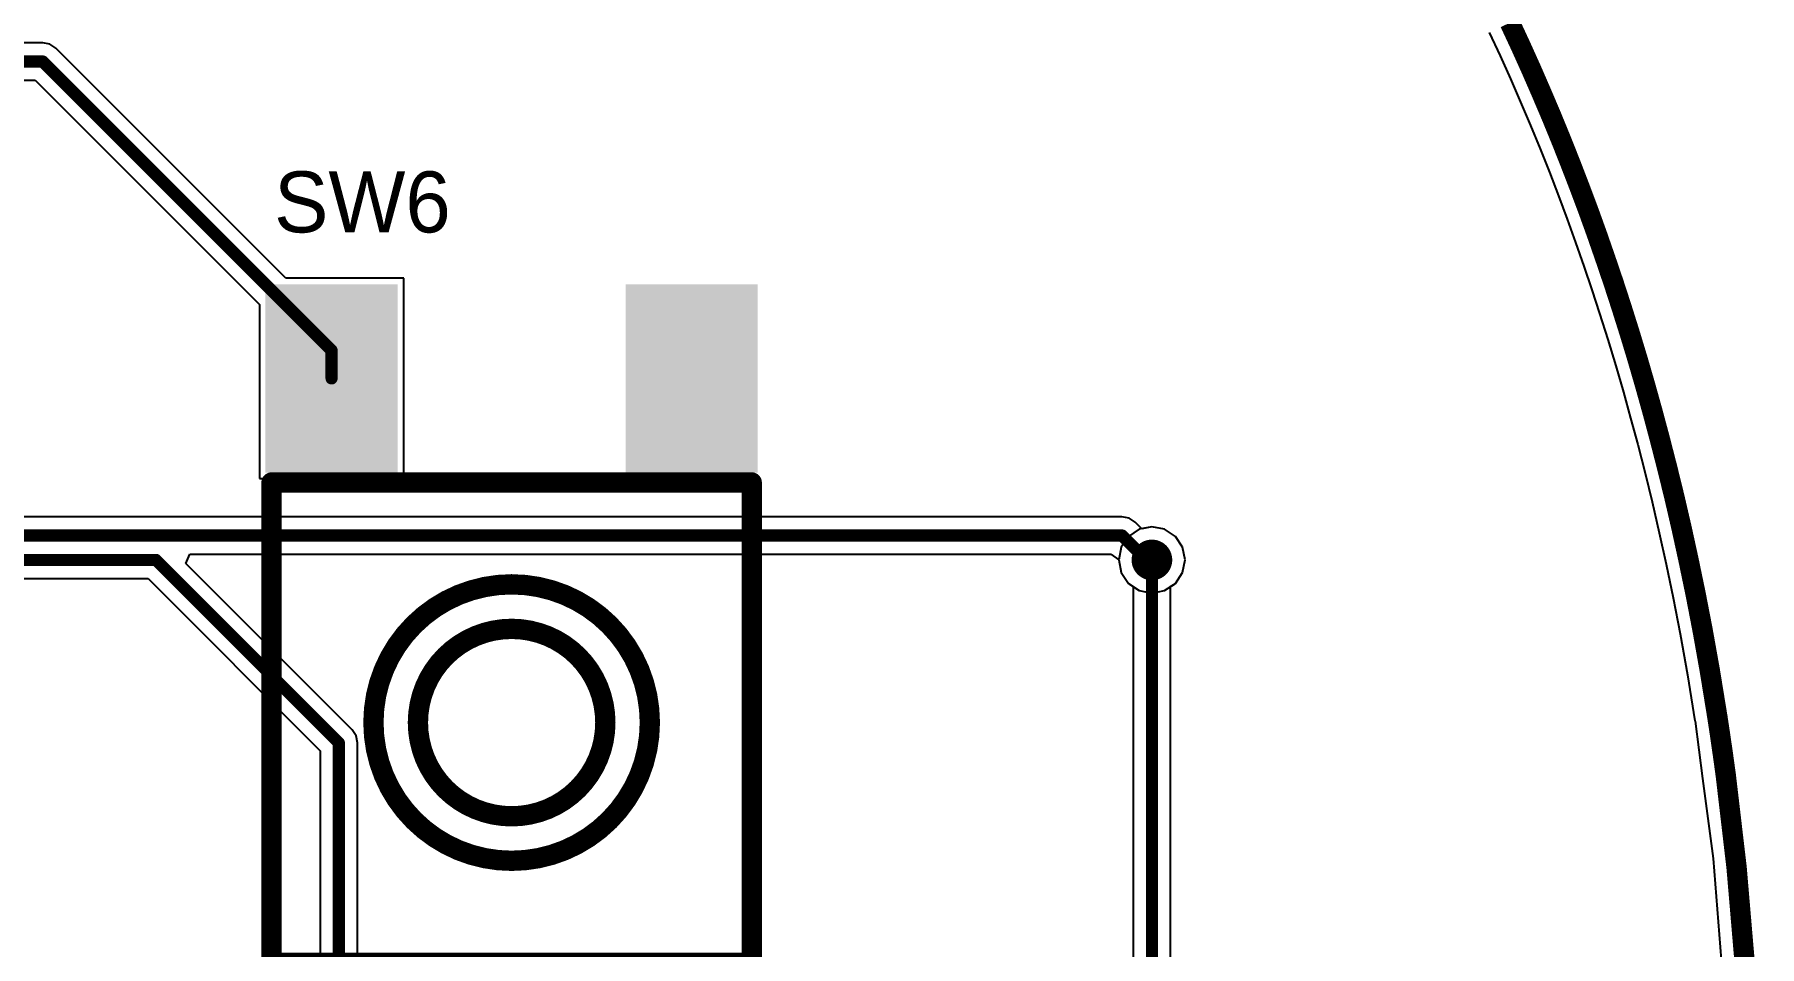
# Model space of a CAD drawing. Header units: millimetres. Extents: x -14 to 86, y -29 to 39.
# Drawn here: x 64.4 to 85.95, y 11.55 to 22.95 of the extents above; entities that cross this region are included whole.
import ezdxf

# ---------------------------------------------------------------- set-up
doc = ezdxf.new("R2010")
doc.units = ezdxf.units.MM
for name, color, linetype in [('BottomLayer', 5, 'Continuous'), ('KeepOutLayer', 6, 'Continuous'), ('Mechanical1', 6, 'Continuous'), ('MultiLayer', 9, 'Continuous'), ('TopLayer', 1, 'Continuous'), ('TopOverlay', 2, 'Continuous'), ('TopPaste', 8, 'Continuous'), ('TopSolder', 216, 'Continuous'), ('ViaHoleLayer', 16, 'Continuous')]:
    doc.layers.add(name, color=color, linetype=linetype)

# ---------------------------------------------------------------- blocks, each defined once
blk = doc.blocks.new('KEY_SMD_4P_L6_0_W6_0_P4_50_LS8_6_27')
at = {"layer": 'TopLayer'}
for points in [[(-5.4, 1.5), (-3.2, 1.5), (-5.4, 3), (-3.2, 3)], [(3.2, 1.5), (5.4, 1.5), (3.2, 3), (5.4, 3)], [(-5.4, -3), (-3.2, -3), (-5.4, -1.5), (-3.2, -1.5)], [(3.2, -3), (5.4, -3), (3.2, -1.5), (5.4, -1.5)]]:
    blk.add_solid(points, dxfattribs=at)
at = {"layer": 'TopOverlay', "const_width": 0.254}
for points in [[(3, 3), (-3, 3)], [(-3, -3), (-3, 3)], [(3, -3), (3, 3)], [(3, -3), (-3, -3)]]:
    blk.add_lwpolyline(points, dxfattribs=at)
at = {"layer": 'TopOverlay'}
for points, const_width in [([(-3.063, 3, 1), (-2.936, 3, 1)], 0.127), ([(-3.063, 3, 1), (-2.936, 3, 1)], 0.127), ([(2.936, 3, 1), (3.063, 3, 1)], 0.127), ([(2.936, 3, 1), (3.063, 3, 1)], 0.127), ([(1.727, 0, 1), (-1.727, 0, 1)], 0.254), ([(1.171, 0, 1), (-1.171, 0, 1)], 0.254), ([(-1.791, 0, 1), (-1.664, 0, 1)], 0.127), ([(-1.234, 0, 1), (-1.107, 0, 1)], 0.127), ([(1.107, 0, 1), (1.234, 0, 1)], 0.127), ([(1.664, 0, 1), (1.791, 0, 1)], 0.127), ([(-3.063, -3, 1), (-2.936, -3, 1)], 0.127), ([(-3.063, -3, 1), (-2.936, -3, 1)], 0.127), ([(2.936, -3, 1), (3.063, -3, 1)], 0.127), ([(2.936, -3, 1), (3.063, -3, 1)], 0.127)]:
    blk.add_lwpolyline(points, format="xyb", close=True, dxfattribs=dict(at, const_width=const_width))
at = {"layer": 'TopPaste'}
for points in [[(-5.4, 1.5), (-3.2, 1.5), (-5.4, 3), (-3.2, 3)], [(3.2, 1.5), (5.4, 1.5), (3.2, 3), (5.4, 3)], [(-5.4, -3), (-3.2, -3), (-5.4, -1.5), (-3.2, -1.5)], [(3.2, -3), (5.4, -3), (3.2, -1.5), (5.4, -1.5)]]:
    blk.add_solid(points, dxfattribs=at)
at = {"layer": 'TopSolder'}
for points in [[(-5.476, 1.424), (-3.124, 1.424), (-5.476, 3.076), (-3.124, 3.076)], [(3.124, 1.424), (5.476, 1.424), (3.124, 3.076), (5.476, 3.076)], [(-5.476, -3.076), (-3.124, -3.076), (-5.476, -1.424), (-3.124, -1.424)], [(3.124, -3.076), (5.476, -3.076), (3.124, -1.424), (5.476, -1.424)]]:
    blk.add_solid(points, dxfattribs=at)

msp = doc.modelspace()

# ---------------------------------------------------------------- linework, layer by layer
at = {"layer": 'BottomLayer'}
for p, q in [((82.575, 22.972), (82.709, 22.683)), ((82.709, 22.683), (82.84, 22.393)), ((82.84, 22.393), (82.966, 22.103)), ((82.966, 22.103), (83.09, 21.812)), ((83.09, 21.812), (83.21, 21.52)), ((83.21, 21.52), (83.326, 21.227)), ((83.326, 21.227), (83.439, 20.934)), ((83.439, 20.934), (83.548, 20.641)), ((83.548, 20.641), (83.654, 20.347)), ((83.654, 20.347), (83.757, 20.053)), ((83.757, 20.053), (83.856, 19.758)), ((83.856, 19.758), (83.953, 19.464)), ((83.953, 19.464), (84.056, 19.136)), ((84.056, 19.136), (84.155, 18.809)), ((84.155, 18.809), (84.25, 18.481)), ((84.25, 18.481), (84.341, 18.154)), ((84.341, 18.154), (84.429, 17.827)), ((84.429, 17.827), (84.521, 17.468)), ((84.521, 17.468), (84.608, 17.11)), ((84.608, 17.11), (84.699, 16.72)), ((77.985, 16.921), (51.843, 16.921)), ((78.075, 16.903), (77.985, 16.921)), ((78.15, 16.853), (78.075, 16.903)), ((78.231, 16.772), (78.15, 16.853)), ((78.359, 16.797), (78.231, 16.772)), ((78.518, 16.766), (78.359, 16.797)), ((78.652, 16.676), (78.518, 16.766)), ((78.742, 16.542), (78.652, 16.676)), ((84.699, 16.72), (84.785, 16.331)), ((66.288, 16.337), (66.337, 16.455)), ((66.337, 16.455), (77.845, 16.455)), ((77.845, 16.455), (77.945, 16.383)), ((77.945, 16.383), (77.976, 16.224)), ((78.773, 16.383), (78.742, 16.542)), ((78.742, 16.224), (78.773, 16.383)), ((68.364, 14.262), (66.288, 16.337)), ((77.976, 16.224), (78.066, 16.09)), ((78.652, 16.09), (78.742, 16.224)), ((84.785, 16.331), (84.872, 15.911)), ((53.399, 16.15), (65.816, 16.15)), ((65.816, 16.15), (67.966, 14)), ((78.066, 16.09), (78.2, 16)), ((78.2, 16), (78.359, 15.969)), ((78.359, 15.969), (78.518, 16)), ((78.518, 16), (78.652, 16.09)), ((84.872, 15.911), (84.959, 15.461)), ((84.959, 15.461), (85.05, 14.949)), ((85.05, 14.949), (85.144, 14.374)), ((68.414, 14.186), (68.364, 14.262)), ((85.144, 14.374), (85.146, 14.368)), ((85.146, 14.368), (85.241, 13.652)), ((68.432, 14.097), (68.414, 14.186)), ((68.432, 5.659), (68.432, 14.097)), ((67.966, 14), (67.966, 5.755)), ((85.241, 13.652), (85.241, 13.652)), ((85.241, 13.652), (85.372, 12.653)), ((85.372, 12.653), (85.52, 10.772))]:
    msp.add_line(p, q, dxfattribs=at)
at = {"layer": 'BottomLayer', "const_width": 0.152}
for points in [[(51.638, 16.688), (77.985, 16.688)], [(77.985, 16.688), (78.29, 16.383)], [(50.927, 16.383), (65.913, 16.383)], [(65.913, 16.383), (68.199, 14.097)], [(78.29, 16.383), (78.359, 16.383)], [(68.199, 5.659), (68.199, 14.097)]]:
    msp.add_lwpolyline(points, dxfattribs=at)
at = {"layer": 'BottomLayer'}
for points, const_width in [([(77.947, 16.688, 1), (78.024, 16.688, 1)], 0.0762), ([(77.947, 16.688, 1), (78.024, 16.688, 1)], 0.0762), ([(78.232, 16.383, 1), (78.486, 16.383, 1)], 0.254), ([(65.875, 16.383, 1), (65.951, 16.383, 1)], 0.0762), ([(65.875, 16.383, 1), (65.951, 16.383, 1)], 0.0762), ([(78.252, 16.383, 1), (78.328, 16.383, 1)], 0.0762), ([(78.252, 16.383, 1), (78.328, 16.383, 1)], 0.0762), ([(78.321, 16.383, 1), (78.397, 16.383, 1)], 0.0762), ([(68.161, 14.097, 1), (68.237, 14.097, 1)], 0.0762), ([(68.161, 14.097, 1), (68.237, 14.097, 1)], 0.0762)]:
    msp.add_lwpolyline(points, format="xyb", close=True, dxfattribs=dict(at, const_width=const_width))
at = {"layer": 'KeepOutLayer', "const_width": 0.254}
for points in [[(82.832, 23.094), (82.968, 22.802)], [(82.968, 22.802), (83.1, 22.509)], [(83.1, 22.509), (83.228, 22.215)], [(83.228, 22.215), (83.353, 21.921)], [(83.353, 21.921), (83.474, 21.626)], [(83.474, 21.626), (83.591, 21.331)], [(83.591, 21.331), (83.705, 21.035)], [(83.705, 21.035), (83.816, 20.739)], [(83.816, 20.739), (83.923, 20.442)], [(83.923, 20.442), (84.026, 20.145)], [(84.026, 20.145), (84.127, 19.848)], [(84.127, 19.848), (84.224, 19.55)], [(84.224, 19.55), (84.328, 19.22)], [(84.328, 19.22), (84.428, 18.89)], [(84.428, 18.89), (84.524, 18.559)], [(84.524, 18.559), (84.616, 18.229)], [(84.616, 18.229), (84.704, 17.9)], [(84.704, 17.9), (84.797, 17.538)], [(84.797, 17.538), (84.886, 17.176)], [(84.886, 17.176), (84.977, 16.783)], [(84.977, 16.783), (85.063, 16.39)], [(85.063, 16.39), (85.151, 15.967)], [(85.151, 15.967), (85.239, 15.513)], [(85.239, 15.513), (85.331, 14.997)], [(85.331, 14.997), (85.425, 14.42)]]:
    msp.add_lwpolyline(points, dxfattribs=at)
at = {"layer": 'KeepOutLayer', "const_width": 0.127}
for points in [[(82.905, 22.802, 1), (83.032, 22.802, 1)], [(82.905, 22.802, 1), (83.032, 22.802, 1)], [(83.036, 22.509, 1), (83.163, 22.509, 1)], [(83.036, 22.509, 1), (83.163, 22.509, 1)], [(83.165, 22.215, 1), (83.292, 22.215, 1)], [(83.165, 22.215, 1), (83.292, 22.215, 1)], [(83.289, 21.921, 1), (83.416, 21.921, 1)], [(83.289, 21.921, 1), (83.416, 21.921, 1)], [(83.41, 21.626, 1), (83.537, 21.626, 1)], [(83.41, 21.626, 1), (83.537, 21.626, 1)], [(83.528, 21.331, 1), (83.655, 21.331, 1)], [(83.528, 21.331, 1), (83.655, 21.331, 1)], [(83.642, 21.035, 1), (83.769, 21.035, 1)], [(83.642, 21.035, 1), (83.769, 21.035, 1)], [(83.752, 20.739, 1), (83.879, 20.739, 1)], [(83.752, 20.739, 1), (83.879, 20.739, 1)], [(83.859, 20.442, 1), (83.986, 20.442, 1)], [(83.859, 20.442, 1), (83.986, 20.442, 1)], [(83.963, 20.145, 1), (84.09, 20.145, 1)], [(83.963, 20.145, 1), (84.09, 20.145, 1)], [(84.063, 19.848, 1), (84.19, 19.848, 1)], [(84.063, 19.848, 1), (84.19, 19.848, 1)], [(84.16, 19.55, 1), (84.287, 19.55, 1)], [(84.16, 19.55, 1), (84.287, 19.55, 1)], [(84.264, 19.22, 1), (84.391, 19.22, 1)], [(84.264, 19.22, 1), (84.391, 19.22, 1)], [(84.364, 18.89, 1), (84.491, 18.89, 1)], [(84.364, 18.89, 1), (84.491, 18.89, 1)], [(84.46, 18.559, 1), (84.587, 18.559, 1)], [(84.46, 18.559, 1), (84.587, 18.559, 1)], [(84.553, 18.229, 1), (84.68, 18.229, 1)], [(84.553, 18.229, 1), (84.68, 18.229, 1)], [(84.641, 17.9, 1), (84.768, 17.9, 1)], [(84.641, 17.9, 1), (84.768, 17.9, 1)], [(84.734, 17.538, 1), (84.861, 17.538, 1)], [(84.734, 17.538, 1), (84.861, 17.538, 1)], [(84.822, 17.176, 1), (84.949, 17.176, 1)], [(84.822, 17.176, 1), (84.949, 17.176, 1)], [(84.913, 16.783, 1), (85.04, 16.783, 1)], [(84.913, 16.783, 1), (85.04, 16.783, 1)], [(85, 16.39, 1), (85.127, 16.39, 1)], [(85, 16.39, 1), (85.127, 16.39, 1)], [(85.087, 15.967, 1), (85.214, 15.967, 1)], [(85.087, 15.967, 1), (85.214, 15.967, 1)], [(85.175, 15.513, 1), (85.302, 15.513, 1)], [(85.175, 15.513, 1), (85.302, 15.513, 1)], [(85.268, 14.997, 1), (85.395, 14.997, 1)], [(85.268, 14.997, 1), (85.395, 14.997, 1)], [(85.362, 14.42, 1), (85.489, 14.42, 1)], [(85.362, 14.42, 1), (85.489, 14.42, 1)], [(85.467, 13.691, 1), (85.594, 13.691, 1)], [(85.467, 13.691, 1), (85.594, 13.691, 1)]]:
    msp.add_lwpolyline(points, format="xyb", close=True, dxfattribs=at)
at = {"layer": 'KeepOutLayer', "const_width": 0.254}
for points in [[(85.425, 14.42, -0.005133), (85.53, 13.691)], [(85.53, 13.691, -0.023884), (85.824, 10.236)]]:
    msp.add_lwpolyline(points, format="xyb", dxfattribs=at)
at = {"layer": 'Mechanical1', "const_width": 0.0227}
for points in [[(82.832, 23.094), (82.968, 22.802)], [(82.968, 22.802), (83.1, 22.509)], [(83.1, 22.509), (83.228, 22.215)], [(83.228, 22.215), (83.353, 21.921)], [(83.353, 21.921), (83.474, 21.626)], [(83.474, 21.626), (83.591, 21.331)], [(83.591, 21.331), (83.705, 21.035)], [(83.705, 21.035), (83.816, 20.739)], [(83.816, 20.739), (83.923, 20.442)], [(83.923, 20.442), (84.026, 20.145)], [(84.026, 20.145), (84.127, 19.848)], [(84.127, 19.848), (84.224, 19.55)], [(84.224, 19.55), (84.328, 19.22)], [(84.328, 19.22), (84.428, 18.89)], [(84.428, 18.89), (84.524, 18.559)], [(84.524, 18.559), (84.616, 18.229)], [(84.616, 18.229), (84.704, 17.9)], [(84.704, 17.9), (84.797, 17.538)], [(84.797, 17.538), (84.886, 17.176)], [(84.886, 17.176), (84.977, 16.783)], [(84.977, 16.783), (85.063, 16.39)], [(85.063, 16.39), (85.151, 15.967)], [(85.151, 15.967), (85.239, 15.513)], [(85.239, 15.513), (85.331, 14.997)], [(85.331, 14.997), (85.425, 14.42)]]:
    msp.add_lwpolyline(points, dxfattribs=at)
at = {"layer": 'Mechanical1', "const_width": 0.0113}
for points in [[(82.962, 22.802, 1), (82.974, 22.802, 1)], [(82.962, 22.802, 1), (82.974, 22.802, 1)], [(83.094, 22.509, 1), (83.106, 22.509, 1)], [(83.094, 22.509, 1), (83.106, 22.509, 1)], [(83.223, 22.215, 1), (83.234, 22.215, 1)], [(83.223, 22.215, 1), (83.234, 22.215, 1)], [(83.347, 21.921, 1), (83.358, 21.921, 1)], [(83.347, 21.921, 1), (83.358, 21.921, 1)], [(83.468, 21.626, 1), (83.479, 21.626, 1)], [(83.468, 21.626, 1), (83.479, 21.626, 1)], [(83.586, 21.331, 1), (83.597, 21.331, 1)], [(83.586, 21.331, 1), (83.597, 21.331, 1)], [(83.7, 21.035, 1), (83.711, 21.035, 1)], [(83.7, 21.035, 1), (83.711, 21.035, 1)], [(83.81, 20.739, 1), (83.821, 20.739, 1)], [(83.81, 20.739, 1), (83.821, 20.739, 1)], [(83.917, 20.442, 1), (83.928, 20.442, 1)], [(83.917, 20.442, 1), (83.928, 20.442, 1)], [(84.021, 20.145, 1), (84.032, 20.145, 1)], [(84.021, 20.145, 1), (84.032, 20.145, 1)], [(84.121, 19.848, 1), (84.132, 19.848, 1)], [(84.121, 19.848, 1), (84.132, 19.848, 1)], [(84.218, 19.55, 1), (84.229, 19.55, 1)], [(84.218, 19.55, 1), (84.229, 19.55, 1)], [(84.322, 19.22, 1), (84.333, 19.22, 1)], [(84.322, 19.22, 1), (84.333, 19.22, 1)], [(84.422, 18.89, 1), (84.433, 18.89, 1)], [(84.422, 18.89, 1), (84.433, 18.89, 1)], [(84.518, 18.559, 1), (84.53, 18.559, 1)], [(84.518, 18.559, 1), (84.53, 18.559, 1)], [(84.61, 18.229, 1), (84.622, 18.229, 1)], [(84.61, 18.229, 1), (84.622, 18.229, 1)], [(84.699, 17.9, 1), (84.71, 17.9, 1)], [(84.699, 17.9, 1), (84.71, 17.9, 1)], [(84.792, 17.538, 1), (84.803, 17.538, 1)], [(84.792, 17.538, 1), (84.803, 17.538, 1)], [(84.88, 17.176, 1), (84.891, 17.176, 1)], [(84.88, 17.176, 1), (84.891, 17.176, 1)], [(84.971, 16.783, 1), (84.983, 16.783, 1)], [(84.971, 16.783, 1), (84.983, 16.783, 1)], [(85.058, 16.39, 1), (85.069, 16.39, 1)], [(85.058, 16.39, 1), (85.069, 16.39, 1)], [(85.145, 15.967, 1), (85.157, 15.967, 1)], [(85.145, 15.967, 1), (85.157, 15.967, 1)], [(85.233, 15.513, 1), (85.244, 15.513, 1)], [(85.233, 15.513, 1), (85.244, 15.513, 1)], [(85.326, 14.997, 1), (85.337, 14.997, 1)], [(85.326, 14.997, 1), (85.337, 14.997, 1)], [(85.419, 14.42, 1), (85.431, 14.42, 1)], [(85.419, 14.42, 1), (85.431, 14.42, 1)], [(85.524, 13.691, 1), (85.536, 13.691, 1)], [(85.524, 13.691, 1), (85.536, 13.691, 1)]]:
    msp.add_lwpolyline(points, format="xyb", close=True, dxfattribs=at)
at = {"layer": 'Mechanical1', "const_width": 0.0227}
for points in [[(85.425, 14.42, -0.005133), (85.53, 13.691)], [(85.53, 13.691, -0.023884), (85.824, 10.236)]]:
    msp.add_lwpolyline(points, format="xyb", dxfattribs=at)
at = {"layer": 'MultiLayer', "const_width": 0.254}
msp.add_lwpolyline([(78.232, 16.383, 1), (78.486, 16.383, 1)], format="xyb", close=True, dxfattribs=at)
at = {"layer": 'TopLayer'}
for p, q in [((82.575, 22.972), (82.709, 22.683)), ((64.499, 22.843), (55.22, 22.843)), ((64.588, 22.825), (64.499, 22.843)), ((64.664, 22.775), (64.588, 22.825)), ((67.535, 19.903), (64.664, 22.775)), ((82.709, 22.683), (82.84, 22.393)), ((56.664, 22.377), (64.402, 22.377)), ((64.402, 22.377), (67.206, 19.574)), ((82.84, 22.393), (82.966, 22.103)), ((82.966, 22.103), (83.09, 21.812)), ((83.09, 21.812), (83.21, 21.52)), ((83.21, 21.52), (83.326, 21.227)), ((83.326, 21.227), (83.439, 20.934)), ((83.439, 20.934), (83.548, 20.641)), ((83.548, 20.641), (83.654, 20.347)), ((83.654, 20.347), (83.757, 20.053)), ((83.757, 20.053), (83.856, 19.758)), ((69.01, 19.903), (67.535, 19.903)), ((69.01, 17.399), (69.01, 19.903)), ((83.856, 19.758), (83.953, 19.464)), ((67.206, 19.574), (67.206, 17.399)), ((83.953, 19.464), (84.056, 19.136)), ((84.056, 19.136), (84.155, 18.809)), ((84.155, 18.809), (84.25, 18.481)), ((84.25, 18.481), (84.341, 18.154)), ((84.341, 18.154), (84.429, 17.827)), ((84.429, 17.827), (84.521, 17.468)), ((84.521, 17.468), (84.608, 17.11)), ((67.206, 17.399), (69.01, 17.399)), ((84.608, 17.11), (84.699, 16.72)), ((78.066, 16.676), (77.976, 16.542)), ((78.2, 16.766), (78.066, 16.676)), ((78.359, 16.797), (78.2, 16.766)), ((78.518, 16.766), (78.359, 16.797)), ((78.652, 16.676), (78.518, 16.766)), ((78.742, 16.542), (78.652, 16.676)), ((84.699, 16.72), (84.785, 16.331)), ((77.976, 16.542), (77.945, 16.383)), ((77.945, 16.383), (77.976, 16.224)), ((78.773, 16.383), (78.742, 16.542)), ((78.742, 16.224), (78.773, 16.383)), ((77.976, 16.224), (78.066, 16.09)), ((78.652, 16.09), (78.742, 16.224)), ((84.785, 16.331), (84.872, 15.911)), ((78.066, 16.09), (78.126, 16.05)), ((78.126, 16.05), (78.126, 9.235)), ((78.592, 16.05), (78.652, 16.09)), ((78.592, 9.235), (78.592, 16.05)), ((84.872, 15.911), (84.959, 15.461)), ((84.959, 15.461), (85.05, 14.949)), ((85.05, 14.949), (85.144, 14.374)), ((85.144, 14.374), (85.146, 14.368)), ((85.146, 14.368), (85.241, 13.652)), ((85.241, 13.652), (85.241, 13.652)), ((85.241, 13.652), (85.372, 12.653)), ((85.372, 12.653), (85.52, 10.772))]:
    msp.add_line(p, q, dxfattribs=at)
at = {"layer": 'TopLayer', "const_width": 0.152}
for points in [[(54.671, 22.61), (64.499, 22.61)], [(64.499, 22.61), (68.108, 19.001)], [(68.108, 18.651), (68.108, 19.001)], [(78.359, 8.074), (78.359, 16.383)]]:
    msp.add_lwpolyline(points, dxfattribs=at)
at = {"layer": 'TopLayer'}
for points, const_width in [([(64.461, 22.61, 1), (64.537, 22.61, 1)], 0.0762), ([(64.461, 22.61, 1), (64.537, 22.61, 1)], 0.0762), ([(68.07, 19.001, 1), (68.146, 19.001, 1)], 0.0762), ([(68.07, 19.001, 1), (68.146, 19.001, 1)], 0.0762), ([(68.07, 18.651, 1), (68.146, 18.651, 1)], 0.0762), ([(78.232, 16.383, 1), (78.486, 16.383, 1)], 0.254), ([(78.321, 16.383, 1), (78.397, 16.383, 1)], 0.0762)]:
    msp.add_lwpolyline(points, format="xyb", close=True, dxfattribs=dict(at, const_width=const_width))
at = {"layer": 'ViaHoleLayer', "const_width": 0.127}
msp.add_lwpolyline([(78.295, 16.383, 1), (78.422, 16.383, 1)], format="xyb", close=True, dxfattribs=at)

# ---------------------------------------------------------------- block references
at = {"rotation": 270}
msp.add_blockref('KEY_SMD_4P_L6_0_W6_0_P4_50_LS8_6_27', (70.358, 14.351), dxfattribs=at)

# ---------------------------------------------------------------- texts
at = {"layer": 'TopOverlay'}
msp.add_text('SW6', height=0.762, dxfattribs=at).set_placement((67.389, 20.475))

doc.saveas('drawing.dxf')
